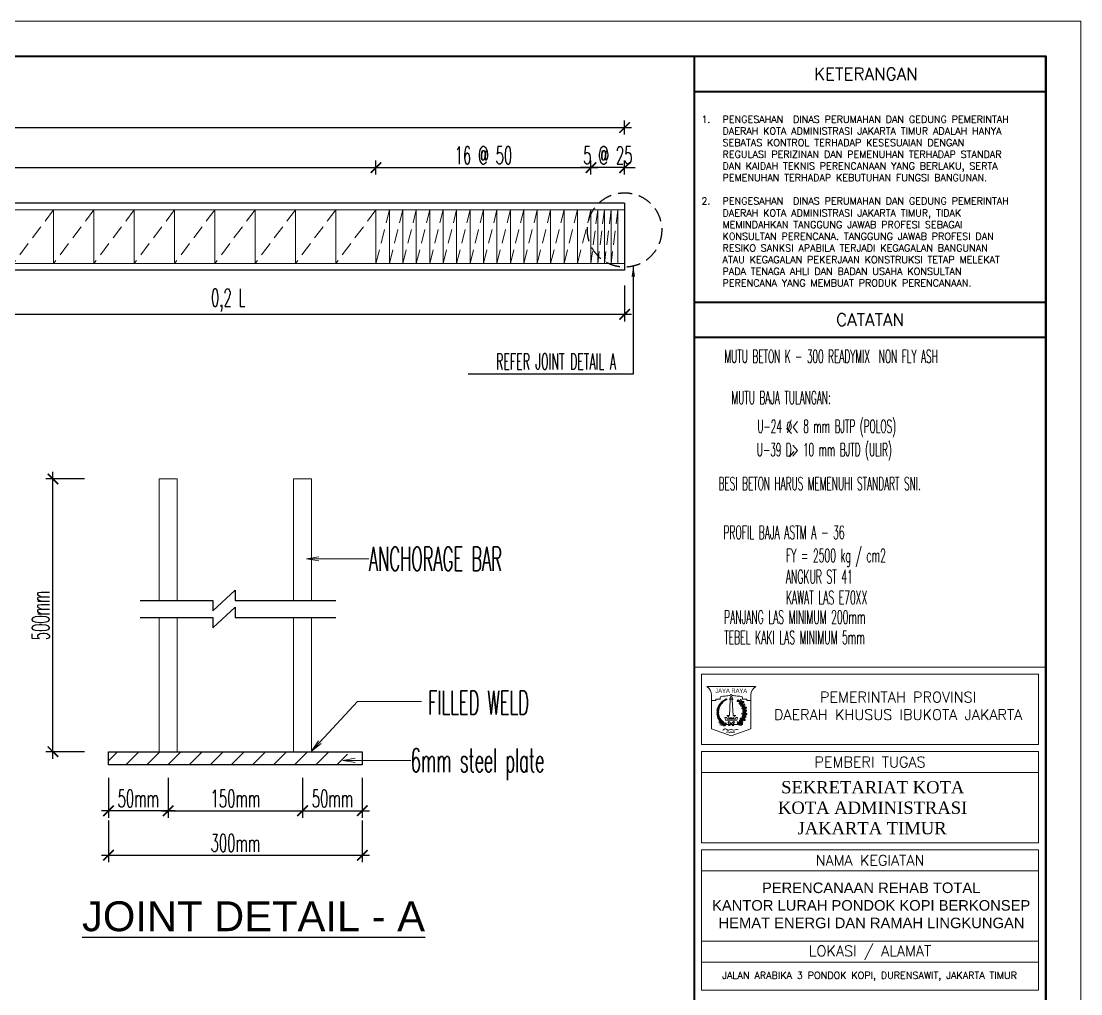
# Model space of a CAD drawing. Header units: inches. Extents: x 266054 to 836293, y -258454 to -102650.
# Drawn here: x 383378 to 398461, y -179892 to -166042 of the extents above; entities that cross this region are included whole.
import ezdxf
from ezdxf.enums import TextEntityAlignment as Align

# ---------------------------------------------------------------- set-up
doc = ezdxf.new("R2010")
doc.units = ezdxf.units.IN
doc.header["$LTSCALE"] = 800
doc.header["$MEASUREMENT"] = 0
doc.linetypes.add('HIDDEN', pattern=[0.375, 0.25, -0.125])
for name, color, linetype, lineweight in [('ars', 11, 'Continuous', 0), ('BESI', 1, 'Continuous', 13), ('DM', 8, 'Continuous', 5), ('GRS KOP', 1, 'Continuous', 35), ('kop', 7, 'Continuous', 20)]:
    doc.layers.add(name, color=color, linetype=linetype, lineweight=lineweight)
for name, color, linetype in [('HAT', 8, 'Continuous'), ('JD', 2, 'Continuous'), ('LOGO', 7, 'Continuous'), ('TEXT', 4, 'Continuous'), ('TXT', 7, 'Continuous')]:
    doc.layers.add(name, color=color, linetype=linetype)
doc.styles.add('BARU', font='arial.ttf')
doc.styles.add('DICK STYLE 100', font='romans.shx', dxfattribs={"width": 0.6, "height": 300})
doc.styles.add('JD', font='sanss___.ttf', dxfattribs={"height": 600})
doc.styles.add('ROMANS', font='romans.shx', dxfattribs={"width": 0.8, "height": 0.25})
doc.styles.add('ROMANTIC', font='romans.shx', dxfattribs={"width": 0.55, "height": 250})
doc.styles.get("Standard").update_dxf_attribs({"font": 'romans.shx'})
doc.dimstyles.new('125', dxfattribs={"dimtxt": 350, "dimasz": 150, "dimexe": 100, "dimexo": 100, "dimgap": 50, "dimtad": 1, "dimdec": 0, "dimlfac": 1.25, "dimrnd": 1, "dimtxsty": 'ROMANTIC', "dimblk": 'ARCHTICK', "dimcen": 25, "dimdle": 100, "dimclrd": 16, "dimclre": 16, "dimclrt": 2, "dimadec": 0, "dimazin": 2, "dimtfac": 1, "dimtdec": 0, "dimtix": 1, "dimtmove": 0, "dimatfit": 3, "dimfxl": 0, "dimarcsym": 0})
doc.dimstyles.new('20', dxfattribs={"dimtxt": 250, "dimasz": 150, "dimexe": 50, "dimexo": 50, "dimgap": 50, "dimtad": 1, "dimdec": 0, "dimlfac": 0.2, "dimrnd": 1, "dimtxsty": 'DICK STYLE 100', "dimblk": 'ARCHTICK', "dimcen": 100, "dimdle": 50, "dimclrd": 18, "dimclre": 18, "dimclrt": 7, "dimadec": 0, "dimazin": 2, "dimtfac": 1, "dimtdec": 0, "dimtix": 1, "dimtmove": 0, "dimatfit": 3, "dimfxl": 0, "dimarcsym": 0})

# ---------------------------------------------------------------- blocks, each defined once
blk = doc.blocks.new('kop')
at = {"layer": 'ars'}
for p, q in [((74.316, 35.599), (74.29, 35.614)), ((74.328, 35.595), (74.333, 35.581)), ((74.373, 35.526), (74.347, 35.541)), ((74.373, 35.526), (74.375, 35.555)), ((74.395, 35.468), (74.406, 35.457)), ((74.408, 35.467), (74.408, 35.452)), ((74.429, 35.366), (74.409, 35.388)), ((74.429, 35.366), (74.437, 35.394)), ((74.436, 35.304), (74.431, 35.29)), ((74.267, 34.989), (74.296, 34.992)), ((74.332, 35.048), (74.331, 35.078)), ((74.347, 35.066), (74.372, 35.081)), ((74.416, 35.202), (74.401, 35.228)), ((74.416, 35.202), (74.434, 35.225)), ((74.425, 35.289), (74.43, 35.273))]:
    blk.add_line(p, q, dxfattribs=at)
for centre, radius, start, end in [((74.072, 35.315), 0.405, 114.0856, 237.6325), ((73.807, 35.589), 0.0488, 133.8416, 198.303), ((73.727, 35.609), 0.0488, 313.8416, 18.303), ((73.801, 35.547), 0.0488, 82.122, 146.5834), ((73.767, 35.622), 0.0488, 262.122, 326.5834), ((73.831, 35.612), 0.0439, 126.6239, 191.0853), ((73.761, 35.639), 0.0439, 306.6239, 11.0853), ((73.821, 35.575), 0.0439, 74.9043, 139.3657), ((73.799, 35.646), 0.0439, 254.9043, 319.3657), ((73.848, 35.632), 0.0352, 123.961, 188.4223), ((73.794, 35.656), 0.0352, 303.961, 8.4223), ((73.839, 35.603), 0.0352, 72.2414, 136.7027), ((73.824, 35.66), 0.0352, 252.2414, 316.7027), ((73.821, 35.676), 0.0352, 297.7406, 2.2019), ((73.873, 35.647), 0.0352, 117.7406, 182.2019), ((73.86, 35.619), 0.0352, 66.021, 130.4823), ((73.852, 35.677), 0.0352, 246.021, 310.4823), ((73.892, 35.661), 0.0281, 113.4007, 177.862), ((73.852, 35.688), 0.0281, 293.4007, 357.862), ((73.88, 35.64), 0.0281, 61.6811, 126.1424), ((73.877, 35.687), 0.0281, 241.6811, 306.1424), ((73.876, 35.701), 0.0281, 293.4007, 357.862), ((73.915, 35.674), 0.0281, 113.4007, 177.862), ((73.904, 35.653), 0.0281, 61.6811, 126.1424), ((73.901, 35.7), 0.0281, 241.6811, 306.1424), ((73.911, 35.713), 0.0281, 260.9368, 325.3982), ((73.93, 35.669), 0.0281, 80.9368, 145.3982), ((74.027, 35.315), 0.405, 302.3675, 44.4851), ((74.279, 35.674), 0.0613, 235.5154, 280.6207), ((74.24, 35.613), 0.0507, 1.4248, 71.624), ((74.383, 35.652), 0.0795, 151.1819, 225.9956), ((74.259, 35.633), 0.0795, 331.1819, 45.9956), ((74.406, 35.596), 0.0507, 162.5946, 232.7938), ((74.333, 35.6), 0.0613, 313.598, 358.7033), ((73.61, 35.253), 0.061, 2.2926, 66.7539), ((73.696, 35.312), 0.061, 182.2926, 246.7539), ((73.7, 35.362), 0.061, 172.3995, 236.8608), ((73.607, 35.319), 0.061, 352.3995, 56.8608), ((73.711, 35.414), 0.061, 164.619, 229.0804), ((73.612, 35.384), 0.061, 344.619, 49.0804), ((73.728, 35.316), 0.061, 120.6799, 185.1412), ((73.636, 35.364), 0.061, 300.6799, 5.1412), ((73.717, 35.456), 0.0488, 158.8649, 223.3262), ((73.73, 35.271), 0.061, 130.573, 195.0343), ((73.647, 35.424), 0.061, 292.8994, 357.3608), ((73.732, 35.365), 0.061, 112.8994, 177.3608), ((73.632, 35.302), 0.061, 310.573, 15.0343), ((73.636, 35.44), 0.0488, 338.8649, 43.3262), ((73.667, 35.469), 0.0488, 287.1453, 351.6066), ((73.73, 35.415), 0.0488, 107.1453, 171.6066), ((73.736, 35.493), 0.0488, 150.2996, 214.761), ((73.654, 35.489), 0.0488, 330.2996, 34.761), ((73.743, 35.451), 0.0488, 98.58, 163.0414), ((73.689, 35.513), 0.0488, 278.58, 343.0414), ((73.756, 35.528), 0.0488, 145.7989, 210.2603), ((73.673, 35.531), 0.0488, 325.7989, 30.2603), ((73.71, 35.552), 0.0488, 274.0793, 338.5407), ((73.759, 35.485), 0.0488, 94.0793, 158.5407), ((73.78, 35.56), 0.0488, 139.3679, 203.8292), ((73.698, 35.572), 0.0488, 319.3679, 23.8292), ((73.778, 35.517), 0.0488, 87.6483, 152.1096), ((73.737, 35.589), 0.0488, 267.6483, 332.1096), ((74.336, 35.601), 0.0613, 235.5154, 280.6207), ((74.296, 35.54), 0.0507, 1.4248, 71.624), ((74.32, 35.44), 0.0795, 20.9123, 95.7261), ((74.387, 35.547), 0.0795, 200.9123, 275.7261), ((74.417, 35.449), 0.0613, 217.2288, 262.3342), ((74.458, 35.361), 0.0795, 171.1641, 245.9779), ((74.347, 35.301), 0.0795, 351.1641, 65.9779), ((74.361, 35.403), 0.0507, 343.1383, 53.3375), ((74.479, 35.504), 0.0795, 133.1999, 208.0136), ((74.354, 35.525), 0.0795, 313.1999, 28.0136), ((74.476, 35.427), 0.0507, 150.0679, 220.2671), ((74.405, 35.377), 0.0795, 293.3027, 8.1164), ((74.515, 35.315), 0.0795, 113.3027, 188.1164), ((74.406, 35.447), 0.0613, 301.0712, 346.1766), ((73.623, 35.191), 0.061, 12.6628, 77.1241), ((73.696, 35.264), 0.061, 192.6628, 257.1241), ((73.702, 35.225), 0.061, 200.2151, 264.6765), ((73.639, 35.143), 0.061, 20.2151, 84.6765), ((73.715, 35.183), 0.061, 206.1601, 270.6214), ((73.661, 35.095), 0.061, 26.1601, 90.6214), ((73.738, 35.23), 0.061, 140.9432, 205.4045), ((73.736, 35.145), 0.061, 208.508, 272.9693), ((73.685, 35.055), 0.061, 28.508, 92.9693), ((73.635, 35.243), 0.061, 320.9432, 25.4045), ((73.751, 35.19), 0.061, 140.9432, 205.4045), ((73.649, 35.203), 0.061, 320.9432, 25.4045), ((73.716, 35.015), 0.061, 40.0311, 104.4924), ((73.747, 35.113), 0.061, 220.0311, 284.4924), ((73.768, 35.153), 0.061, 146.9028, 211.3642), ((73.665, 35.155), 0.061, 326.9028, 31.3642), ((73.75, 34.978), 0.061, 49.2006, 113.662), ((73.766, 35.08), 0.061, 229.2006, 293.662), ((73.791, 35.115), 0.061, 146.6953, 211.1566), ((73.688, 35.117), 0.061, 326.6953, 31.1566), ((73.816, 35.084), 0.061, 144.8635, 209.3249), ((73.713, 35.089), 0.061, 324.8635, 29.3249), ((73.785, 34.949), 0.061, 44.4223, 108.8836), ((73.809, 35.049), 0.061, 224.4223, 288.8836), ((73.844, 35.054), 0.061, 144.4903, 208.9516), ((73.741, 35.059), 0.061, 324.4903, 28.9516), ((73.875, 35.031), 0.061, 156.1803, 220.6416), ((73.773, 35.016), 0.061, 336.1803, 40.6416), ((74.361, 35.052), 0.0795, 137.1076, 211.9214), ((74.235, 35.064), 0.0795, 317.1076, 31.9214), ((74.342, 34.969), 0.0507, 83.4432, 153.6424), ((74.332, 35.042), 0.0613, 234.4466, 279.5519), ((74.364, 34.993), 0.0612, 69.8962, 144.7099), ((74.335, 35.085), 0.0612, 249.8962, 324.7099), ((74.377, 35.119), 0.0613, 176.9872, 222.0926), ((74.304, 35.12), 0.0507, 302.8967, 13.0959), ((74.439, 35.186), 0.0795, 153.0891, 227.9029), ((74.422, 35.286), 0.0613, 205.6201, 250.7254), ((74.314, 35.163), 0.0795, 333.0891, 47.9029), ((74.423, 35.078), 0.0507, 106.5818, 176.781), ((74.386, 35.141), 0.0613, 257.5851, 302.6905), ((74.357, 35.252), 0.0507, 331.5296, 41.7288), ((74.396, 35.228), 0.0795, 271.02, 345.8338), ((74.475, 35.129), 0.0795, 91.02, 165.8338), ((74.483, 35.241), 0.0507, 128.2781, 198.4773), ((74.425, 35.285), 0.0613, 279.2815, 324.3868)]:
    blk.add_arc(centre, radius, start, end, dxfattribs=at)
at = {"layer": 'ars', "color": 11}
for centre, radius, start, end in [((74.285, 34.995), 0.0613, 158.8696, 203.9749), ((74.216, 35.02), 0.0507, 284.779, 354.9783), ((74.235, 34.986), 0.016, 270, 302.3675)]:
    blk.add_arc(centre, radius, start, end, dxfattribs=at)
at = {"layer": 'ars'}
for points, start_tangent, end_tangent in [([(74.256, 35.651), (74.261, 35.634), (74.244, 35.624), (74.224, 35.623), (74.22, 35.64), (74.234, 35.661), (74.239, 35.672), (74.256, 35.663), (74.256, 35.651)], (0.714442, -0.699695), (0.714442, -0.699695)), ([(74.313, 35.578), (74.318, 35.561), (74.301, 35.551), (74.281, 35.55), (74.277, 35.567), (74.29, 35.588), (74.296, 35.599), (74.312, 35.589), (74.313, 35.578)], (0.714442, -0.699695), (0.714442, -0.699695)), ([(74.365, 35.605), (74.376, 35.591), (74.394, 35.598), (74.407, 35.615), (74.395, 35.627), (74.37, 35.629), (74.358, 35.631), (74.356, 35.612), (74.365, 35.605)], (0.149901, -0.988701), (0.149901, -0.988701)), ([(74.388, 35.435), (74.388, 35.416), (74.369, 35.412), (74.349, 35.418), (74.351, 35.435), (74.37, 35.451), (74.378, 35.459), (74.391, 35.445), (74.388, 35.435)], (0.458819, -0.88853), (0.458819, -0.88853)), ([(74.39, 35.277), (74.386, 35.26), (74.366, 35.259), (74.348, 35.269), (74.353, 35.285), (74.375, 35.297), (74.385, 35.303), (74.395, 35.287), (74.39, 35.277)], (0.270637, -0.962681), (0.270637, -0.962681)), ([(74.438, 35.445), (74.446, 35.429), (74.465, 35.432), (74.481, 35.445), (74.473, 35.46), (74.449, 35.467), (74.438, 35.472), (74.431, 35.453), (74.438, 35.445)], (-0.068112, -0.997678), (-0.068112, -0.997678)), ([(74.454, 35.272), (74.455, 35.253), (74.474, 35.25), (74.494, 35.256), (74.492, 35.273), (74.472, 35.288), (74.463, 35.297), (74.451, 35.282), (74.454, 35.272)], (-0.433585, -0.901113), (-0.433585, -0.901113)), ([(74.257, 35.013), (74.242, 35.004), (74.228, 35.018), (74.222, 35.037), (74.238, 35.045), (74.261, 35.037), (74.273, 35.034), (74.268, 35.016), (74.257, 35.013)], (-0.515761, -0.856733), (-0.515761, -0.856733)), ([(74.345, 35.127), (74.333, 35.113), (74.316, 35.122), (74.305, 35.139), (74.317, 35.151), (74.342, 35.151), (74.354, 35.152), (74.355, 35.133), (74.345, 35.127)], (-0.223771, -0.974642), (-0.223771, -0.974642)), ([(74.343, 35.011), (74.331, 34.997), (74.342, 34.981), (74.36, 34.972), (74.371, 34.985), (74.367, 35.01), (74.367, 35.022), (74.348, 35.021), (74.343, 35.011)], (-0.942817, -0.33331), (-0.942817, -0.33331)), ([(74.408, 35.117), (74.403, 35.1), (74.419, 35.089), (74.439, 35.088), (74.443, 35.104), (74.431, 35.126), (74.426, 35.137), (74.409, 35.128), (74.408, 35.117)], (-0.735998, -0.676983), (-0.735998, -0.676983))]:
    blk.add_spline(points, degree=3, dxfattribs=dict(at, start_tangent=start_tangent, end_tangent=end_tangent))
for points in [[(74.24, 34.97), (74.265, 34.975), (74.316, 34.973), (74.354, 34.955)], [(74.24, 34.97), (74.263, 34.959), (74.313, 34.947), (74.354, 34.955)]]:
    blk.add_spline(points, degree=3, dxfattribs=at)
at = {"layer": 'GRS KOP'}
for p, q in [((73, 1), (73, 54)), ((83, 1), (83, 54)), ((73, 53), (83, 53)), ((73, 47), (83, 47)), ((73, 46), (83, 46))]:
    blk.add_line(p, q, dxfattribs=at)
blk.add_lwpolyline([(1, 54), (83, 54), (83, 1), (1, 1)], close=True, dxfattribs=at)
at = {"layer": 'kop', "color": 7}
for p, q in [((84, 55), (0, 55)), ((84, 55), (84, 0)), ((84, 55), (84, 0)), ((73.999, 35.69), (74.099, 35.69)), ((74.019, 35.67), (73.999, 35.23)), ((74.029, 35.698), (74.069, 35.698)), ((74.079, 35.67), (74.099, 35.23)), ((73.869, 35.17), (73.919, 35.17)), ((73.869, 35.17), (73.889, 35.09)), ((73.889, 35.09), (74.209, 35.09)), ((73.919, 35.23), (73.919, 35.228)), ((73.919, 35.23), (73.999, 35.23)), ((73.919, 35.228), (73.924, 35.228)), ((73.919, 35.17), (73.929, 35.13)), ((73.929, 35.13), (74.17, 35.13)), ((73.989, 35.15), (74.029, 35.15)), ((74.069, 35.15), (74.109, 35.15)), ((74.099, 35.23), (74.18, 35.23)), ((74.17, 35.13), (74.18, 35.17)), ((74.175, 35.228), (74.18, 35.228)), ((74.18, 35.23), (74.18, 35.228)), ((74.18, 35.17), (74.229, 35.17)), ((74.209, 35.09), (74.229, 35.17))]:
    blk.add_line(p, q, dxfattribs=at)
at = {"layer": 'kop'}
for p, q in [((83, 36.6), (73, 36.6)), ((73.2, 34.4), (73.2, 36.4)), ((82.8, 36.4), (73.2, 36.4)), ((82.8, 34.4), (82.8, 36.4)), ((82.8, 34.4), (73.2, 34.4)), ((73.2, 31.6), (73.2, 34.2)), ((82.8, 34.2), (73.2, 34.2)), ((82.8, 31.6), (82.8, 34.2)), ((82.8, 33.6), (73.2, 33.6)), ((82.8, 31.6), (73.2, 31.6)), ((73.2, 27.4), (73.2, 31.4)), ((82.8, 31.4), (73.2, 31.4)), ((82.8, 27.4), (82.8, 31.4)), ((82.8, 30.8), (73.2, 30.8)), ((82.8, 28.8), (73.2, 28.8)), ((82.8, 28.2), (73.2, 28.2)), ((82.8, 27.4), (73.2, 27.4))]:
    blk.add_line(p, q, dxfattribs=at)
at = {"layer": 'kop', "color": 5}
for p, q in [((74.749, 36.05), (73.35, 36.05)), ((73.489, 35.81), (73.489, 34.85)), ((73.489, 35.65), (73.609, 35.65)), ((73.609, 35.69), (73.609, 35.65)), ((73.609, 35.69), (73.729, 35.69)), ((73.729, 35.73), (73.729, 35.69)), ((74.369, 35.73), (74.369, 35.69)), ((74.489, 35.69), (74.369, 35.69)), ((74.489, 35.69), (74.489, 35.65)), ((74.609, 35.65), (74.489, 35.65)), ((74.609, 35.81), (74.609, 34.85)), ((74.019, 34.95), (73.965, 35.022)), ((74.049, 34.986), (73.997, 35.046)), ((74.049, 34.986), (74.101, 35.046)), ((74.079, 34.95), (74.133, 35.022)), ((73.489, 34.85), (74.049, 34.65)), ((74.019, 34.95), (74.004, 34.93)), ((74.049, 34.65), (74.609, 34.85)), ((74.079, 34.95), (74.094, 34.93))]:
    blk.add_line(p, q, dxfattribs=at)
at = {"layer": 'kop', "color": 7}
for points in [[(74.029, 35.698), (74.027, 35.701), (74.025, 35.704), (74.024, 35.707), (74.023, 35.71), (74.022, 35.713), (74.021, 35.715), (74.021, 35.718), (74.02, 35.72), (74.02, 35.723), (74.02, 35.725), (74.02, 35.728), (74.02, 35.731), (74.021, 35.733), (74.021, 35.736), (74.022, 35.738), (74.023, 35.741), (74.025, 35.743), (74.026, 35.746), (74.028, 35.749), (74.031, 35.753), (74.034, 35.758), (74.038, 35.763), (74.043, 35.77), (74.049, 35.778)], [(74.069, 35.698), (74.072, 35.701), (74.074, 35.704), (74.075, 35.707), (74.076, 35.71), (74.077, 35.713), (74.078, 35.715), (74.078, 35.718), (74.079, 35.72), (74.079, 35.723), (74.079, 35.725), (74.079, 35.728), (74.079, 35.731), (74.078, 35.733), (74.077, 35.736), (74.077, 35.738), (74.076, 35.741), (74.074, 35.743), (74.073, 35.746), (74.071, 35.749), (74.068, 35.753), (74.065, 35.758), (74.061, 35.763), (74.056, 35.77), (74.049, 35.778)]]:
    blk.add_lwpolyline(points, dxfattribs=at)
at = {"layer": 'kop', "color": 1}
blk.add_lwpolyline([(73.864, 34.97), (74.235, 34.97)], close=True, dxfattribs=at)
at = {"layer": 'kop', "color": 5}
for points in [[(74.004, 34.97), (73.974, 34.93)], [(74.094, 34.97), (74.124, 34.93)]]:
    blk.add_lwpolyline(points, dxfattribs=at)
for centre, radius, start, end in [((73.214, 35.81), 0.276, 0, 60.5129), ((74.885, 35.81), 0.276, 119.4871, 180), ((73.769, 35.73), 0.04, 90, 180), ((74.329, 35.73), 0.04, 0, 90), ((73.981, 35.034), 0.02, 36.8699, 216.8699), ((74.117, 35.034), 0.02, 323.1301, 143.1301)]:
    blk.add_arc(centre, radius, start, end, dxfattribs=at)
at = {"layer": 'kop', "color": 7}
for centre, radius, start, end in [((73.992, 35.663), 0.0283, 15, 75), ((74.107, 35.663), 0.0283, 105, 165), ((73.874, 35.119), 0.12, 15, 65.3894), ((74.049, 35.15), 0.02, 0, 180), ((74.225, 35.119), 0.12, 114.6106, 165)]:
    blk.add_arc(centre, radius, start, end, dxfattribs=at)
at = {"layer": 'kop', "color": 1}
blk.add_arc((73.864, 34.986), 0.016, 237.6325, 270, dxfattribs=at)
at = {"layer": 'kop', "color": 5}
for points in [[(74.049, 35.83), (74.026, 35.807), (73.995, 35.793), (73.915, 35.782), (73.841, 35.777), (73.769, 35.77)], [(74.049, 35.83), (74.073, 35.807), (74.104, 35.793), (74.184, 35.782), (74.258, 35.777), (74.329, 35.77)], [(73.817, 34.99), (73.8, 34.984), (73.769, 34.992), (73.719, 35.01), (73.685, 35.041)], [(73.907, 34.984), (73.879, 34.986), (73.865, 34.993), (73.845, 34.993)], [(73.919, 34.97), (73.906, 34.996), (73.879, 35.02), (73.876, 35.031)], [(73.833, 34.971), (73.81, 34.967), (73.791, 34.959), (73.758, 34.956), (73.727, 34.964)], [(73.876, 34.965), (73.861, 34.956), (73.828, 34.952), (73.8, 34.952), (73.786, 34.948)], [(73.809, 34.807), (73.883, 34.844), (73.957, 34.807), (74.044, 34.833), (74.12, 34.809), (74.194, 34.83), (74.244, 34.817)], [(73.919, 34.97), (73.899, 34.959), (73.887, 34.947), (73.846, 34.932), (73.828, 34.937)], [(73.914, 34.747), (73.954, 34.759), (73.999, 34.744), (74.049, 34.753), (74.094, 34.744), (74.126, 34.758), (74.151, 34.749)]]:
    blk.add_spline(points, degree=3, dxfattribs=at)
at = {"layer": 'TEXT'}
for p, q in [((75.623, 43.403), (75.76, 43.254)), ((75.835, 42.745), (75.7, 42.589))]:
    blk.add_line(p, q, dxfattribs=at)
at = {"layer": 'kop'}
for s, height, p in [('KETERANGAN ', 0.35, (78, 53.5)), ('CATATAN', 0.35, (78, 46.5)), ('PEMERINTAH PROVINSI', 0.29998, (78.8, 35.75)), ('DAERAH KHUSUS IBUKOTA JAKARTA', 0.29998, (78.8, 35.25)), ('PEMBERI TUGAS', 0.3, (78, 33.9)), ('NAMA KEGIATAN', 0.3, (78, 31.1)), ('LOKASI / ALAMAT', 0.3, (78, 28.5)), ('JALAN ARABIKA 3 PONDOK KOPI, DURENSAWIT, JAKARTA TIMUR', 0.2, (77.986, 27.8))]:
    blk.add_text(s, height=height, dxfattribs=at).set_placement(p, align=Align.MIDDLE)
at = {"layer": 'kop', "color": 5, "style": 'BARU', "width": 0.9}
blk.add_text('JAYA RAYA', height=0.12, dxfattribs=at).set_placement((74.049, 35.93), align=Align.MIDDLE)
at = {"layer": 'kop', "insert": (73.2, 49.875), "char_height": 0.2, "width": 9.6, "attachment_point": 4}
blk.add_mtext('\\pi-0.6,l0.6,t0.6;1.^IPENGESAHAN  DINAS PERUMAHAN DAN GEDUNG PEMERINTAH DAERAH KOTA ADMINISTRASI JAKARTA TIMUR ADALAH HANYA SEBATAS KONTROL TERHADAP KESESUAIAN DENGAN REGULASI PERIZINAN DAN PEMENUHAN TERHADAP STANDAR DAN KAIDAH TEKNIS PERENCANAAN YANG BERLAKU, SERTA PEMENUHAN TERHADAP KEBUTUHAN FUNGSI BANGUNAN.\\P\\P2.^IPENGESAHAN  DINAS PERUMAHAN DAN GEDUNG PEMERINTAH DAERAH KOTA ADMINISTRASI JAKARTA TIMUR, TIDAK MEMINDAHKAN TANGGUNG JAWAB PROFESI SEBAGAI KONSULTAN PERENCANA. TANGGUNG JAWAB PROFESI DAN RESIKO SANKSI APABILA TERJADI KEGAGALAN BANGUNAN ATAU KEGAGALAN PEKERJAAN KONSTRUKSI TETAP MELEKAT PADA TENAGA AHLI DAN BADAN USAHA KONSULTAN PERENCANA YANG MEMBUAT PRODUK PERENCANAAN.', dxfattribs=at)
at = {"layer": 'kop', "attachment_point": 1, "style": 'BARU'}
for s, width, insert, char_height in [('\\pi1.4375;{\\fRomantic|b0|i0|c2|p2;SEKRETARIAT KOTA\\P\\pi1.3461;KOTA ADMINISTRASI\\P\\pi1.9027;JAKARTA TIMUR}', 7.94943, (74.033, 33.359), 0.35), ('\\pi1.4591;PERENCANAAN REHAB TOTAL\\P\\pi0.039313;KANTOR LURAH PONDOK KOPI BERKONSEP\\P\\pi0.2239;HEMAT ENERGI DAN RAMAH LINGKUNGAN', 9.08886, (73.464, 30.469), 0.3)]:
    blk.add_mtext_dynamic_manual_height_columns(s, width=width, gutter_width=1.5, heights=[0], dxfattribs=dict(at, insert=insert, char_height=char_height))
at = {"layer": 'kop', "style": 'BARU', "flags": 4}
for p, height in [((73.8, 5.4), 0.35), ((80.303, 5.382), 0.25), ((73.8, 4.9), 0.35), ((80.303, 4.882), 0.25), ((73.8, 4.4), 0.35), ((80.303, 4.382), 0.25)]:
    blk.add_attdef('-', p, '', height=height, dxfattribs=at)
at = {"layer": 'kop', "flags": 4}
for tag, p in [('AR-00', (78.057, 2.648)), ('00', (81.238, 2.647))]:
    blk.add_attdef(tag, text='', height=0.35, dxfattribs=at).set_placement(p, align=Align.MIDDLE)
at = {"layer": 'TEXT', "style": 'ROMANS', "width": 0.5}
for s, height, p in [('MUTU BETON K - 300 READYMIX  NON FLY ASH', 0.37163, (73.854, 45.268)), (' BESI BETON HARUS MEMENUHI STANDART SNI.', 0.37163, (73.56, 41.646)), ('PROFIL BAJA ASTM A - 36 ', 0.38138, (73.826, 40.251)), ('FY = 2500 kg / cm2', 0.38138, (75.607, 39.592)), ('ANGKUR ST 41', 0.38138, (75.607, 38.99)), ('KAWAT LAS E70XX', 0.38138, (75.607, 38.393)), ('PANJANG LAS MINIMUM 200mm', 0.38138, (73.845, 37.84)), ('TEBEL KAKI LAS MINIMUM 5mm', 0.38138, (73.845, 37.26))]:
    blk.add_text(s, height=height, dxfattribs=at).set_placement(p)
for s, p in [('MUTU BAJA TULANGAN:', (75.47, 44.278)), ('U-24 %%C< 8 mm BJTP (POLOS)', (76.767, 43.437)), ('U-39 D> 10 mm BJTD (ULIR)', (76.699, 42.77))]:
    blk.add_text(s, height=0.37163, dxfattribs=at).set_placement(p, align=Align.MIDDLE)
blk = doc.blocks.new('_ArchTick')
at = {"layer": 'LOGO', "color": 0, "const_width": 0.15}
blk.add_lwpolyline([(-0.5, -0.5), (0.5, 0.5)], dxfattribs=at)
blk = doc.blocks.new('*D246')
at = {"layer": 'Defpoints', "color": 0, "ltscale": 6}
for p in [(391967, -167558), (358330, -167757), (391967, -167757)]:
    blk.add_point(p, dxfattribs=at)
at = {"layer": 'HAT', "color": 16, "lineweight": -2, "ltscale": 6}
for p, q in [((358230, -167558), (392067, -167558)), ((358330, -167657), (358330, -167458)), ((391967, -167657), (391967, -167458))]:
    blk.add_line(p, q, dxfattribs=at)
at = {"layer": 'HAT', "color": 16, "lineweight": -2, "ltscale": 6, "xscale": 150, "yscale": 150, "zscale": 150, "rotation": 180}
blk.add_blockref('_ArchTick', (358330, -167558), dxfattribs=at)
at = {"layer": 'HAT', "color": 16, "lineweight": -2, "ltscale": 6, "xscale": 150, "yscale": 150, "zscale": 150}
blk.add_blockref('_ArchTick', (391967, -167558), dxfattribs=at)
at = {"layer": 'HAT', "color": 2, "lineweight": 0, "ltscale": 6, "insert": (375148, -167341), "char_height": 250, "attachment_point": 5, "style": 'ROMANTIC'}
blk.add_mtext('Length = 9m', dxfattribs=at)
blk = doc.blocks.new('*D247')
at = {"layer": 'Defpoints', "color": 0, "ltscale": 6}
for p in [(388428, -168128), (361868, -168327), (388428, -168327)]:
    blk.add_point(p, dxfattribs=at)
at = {"layer": 'HAT', "color": 16, "lineweight": -2, "ltscale": 6}
for p, q in [((361768, -168128), (388528, -168128)), ((361868, -168227), (361868, -168028)), ((388428, -168227), (388428, -168028))]:
    blk.add_line(p, q, dxfattribs=at)
at = {"layer": 'HAT', "color": 16, "lineweight": -2, "ltscale": 6, "xscale": 150, "yscale": 150, "zscale": 150, "rotation": 180}
blk.add_blockref('_ArchTick', (361868, -168128), dxfattribs=at)
at = {"layer": 'HAT', "color": 16, "lineweight": -2, "ltscale": 6, "xscale": 150, "yscale": 150, "zscale": 150}
blk.add_blockref('_ArchTick', (388428, -168128), dxfattribs=at)
at = {"layer": 'HAT', "color": 2, "lineweight": 0, "ltscale": 6, "insert": (375148, -167953), "char_height": 250, "attachment_point": 5, "style": 'ROMANTIC'}
blk.add_mtext('Balance @ 150mm', dxfattribs=at)
blk = doc.blocks.new('*D252')
at = {"layer": 'Defpoints', "color": 0, "ltscale": 6}
for p in [(380683, -169794), (391967, -169704), (380683, -170217)]:
    blk.add_point(p, dxfattribs=at)
at = {"layer": 'HAT', "color": 16, "lineweight": -2, "ltscale": 6}
for p, q in [((391967, -169804), (391967, -170317)), ((380683, -169894), (380683, -170317)), ((392067, -170217), (380583, -170217))]:
    blk.add_line(p, q, dxfattribs=at)
at = {"layer": 'HAT', "color": 16, "lineweight": -2, "ltscale": 6, "xscale": 150, "yscale": 150, "zscale": 150, "rotation": 180}
blk.add_blockref('_ArchTick', (380683, -170217), dxfattribs=at)
at = {"layer": 'HAT', "color": 16, "lineweight": -2, "ltscale": 6, "xscale": 150, "yscale": 150, "zscale": 150}
blk.add_blockref('_ArchTick', (391967, -170217), dxfattribs=at)
at = {"layer": 'HAT', "color": 2, "lineweight": 0, "ltscale": 6, "insert": (386325, -170018), "char_height": 250, "attachment_point": 5, "style": 'ROMANTIC'}
blk.add_mtext('0,2 L', dxfattribs=at)
blk = doc.blocks.new('*D253')
at = {"layer": 'Defpoints', "color": 0, "ltscale": 6}
for p in [(391488, -168128), (388428, -168327), (391488, -168327)]:
    blk.add_point(p, dxfattribs=at)
at = {"layer": 'HAT', "color": 16, "lineweight": -2, "ltscale": 6}
for p, q in [((388328, -168128), (391588, -168128)), ((388428, -168227), (388428, -168028)), ((391488, -168227), (391488, -168028))]:
    blk.add_line(p, q, dxfattribs=at)
at = {"layer": 'HAT', "color": 16, "lineweight": -2, "ltscale": 6, "xscale": 150, "yscale": 150, "zscale": 150, "rotation": 180}
blk.add_blockref('_ArchTick', (388428, -168128), dxfattribs=at)
at = {"layer": 'HAT', "color": 16, "lineweight": -2, "ltscale": 6, "xscale": 150, "yscale": 150, "zscale": 150}
blk.add_blockref('_ArchTick', (391488, -168128), dxfattribs=at)
at = {"layer": 'HAT', "color": 2, "lineweight": 0, "ltscale": 6, "insert": (389958, -167953), "char_height": 250, "attachment_point": 5, "style": 'ROMANTIC'}
blk.add_mtext('16 @ 50', dxfattribs=at)
blk = doc.blocks.new('*D254')
at = {"layer": 'Defpoints', "color": 0, "ltscale": 6}
for p in [(391488, -168128), (391488, -168327), (391967, -168327)]:
    blk.add_point(p, dxfattribs=at)
at = {"layer": 'HAT', "color": 16, "lineweight": -2, "ltscale": 6}
for p, q in [((391488, -168128), (391338, -168128)), ((391488, -168227), (391488, -168028)), ((391967, -168128), (391488, -168128)), ((391967, -168227), (391967, -168028)), ((391967, -168128), (392117, -168128))]:
    blk.add_line(p, q, dxfattribs=at)
at = {"layer": 'HAT', "color": 16, "lineweight": -2, "ltscale": 6, "xscale": 150, "yscale": 150, "zscale": 150}
blk.add_blockref('_ArchTick', (391488, -168128), dxfattribs=at)
at = {"layer": 'HAT', "color": 16, "lineweight": -2, "ltscale": 6, "xscale": 150, "yscale": 150, "zscale": 150, "rotation": 180}
blk.add_blockref('_ArchTick', (391967, -168128), dxfattribs=at)
at = {"layer": 'HAT', "color": 2, "lineweight": 0, "ltscale": 6, "insert": (391728, -167953), "char_height": 250, "attachment_point": 5, "style": 'ROMANTIC'}
blk.add_mtext('5 @ 25', dxfattribs=at)
blk = doc.blocks.new('_OPEN')
at = {"color": 7, "linetype": 'ByBlock'}
for p, q in [((-1, 0.167), (0, 0)), ((0, 0), (-1, -0.167)), ((0, 0), (-1, 0))]:
    blk.add_line(p, q, dxfattribs=at)
blk = doc.blocks.new('*D255')
at = {"layer": 'Defpoints', "color": 0, "ltscale": 6}
for p in [(387384, -176716), (388234, -176716), (388234, -177286)]:
    blk.add_point(p, dxfattribs=at)
at = {"layer": 'HAT', "color": 16, "lineweight": -2, "ltscale": 6}
for p, q in [((387384, -176816), (387384, -177386)), ((388234, -176816), (388234, -177386)), ((387284, -177286), (388334, -177286))]:
    blk.add_line(p, q, dxfattribs=at)
at = {"layer": 'HAT', "color": 16, "lineweight": -2, "ltscale": 6, "xscale": 150, "yscale": 150, "zscale": 150, "rotation": 180}
blk.add_blockref('_ArchTick', (387384, -177286), dxfattribs=at)
at = {"layer": 'HAT', "color": 16, "lineweight": -2, "ltscale": 6, "xscale": 150, "yscale": 150, "zscale": 150}
blk.add_blockref('_ArchTick', (388234, -177286), dxfattribs=at)
at = {"layer": 'HAT', "color": 2, "lineweight": 0, "ltscale": 6, "insert": (387809, -177111), "char_height": 250, "attachment_point": 5, "style": 'ROMANTIC'}
blk.add_mtext('50mm', dxfattribs=at)
blk = doc.blocks.new('*D256')
at = {"layer": 'Defpoints', "color": 0, "ltscale": 6}
for p in [(384621, -176716), (385471, -176716), (384621, -177286)]:
    blk.add_point(p, dxfattribs=at)
at = {"layer": 'HAT', "color": 16, "lineweight": -2, "ltscale": 6}
for p, q in [((384621, -176816), (384621, -177386)), ((385471, -176816), (385471, -177386)), ((385571, -177286), (384521, -177286))]:
    blk.add_line(p, q, dxfattribs=at)
at = {"layer": 'HAT', "color": 16, "lineweight": -2, "ltscale": 6, "xscale": 150, "yscale": 150, "zscale": 150, "rotation": 180}
blk.add_blockref('_ArchTick', (384621, -177286), dxfattribs=at)
at = {"layer": 'HAT', "color": 16, "lineweight": -2, "ltscale": 6, "xscale": 150, "yscale": 150, "zscale": 150}
blk.add_blockref('_ArchTick', (385471, -177286), dxfattribs=at)
at = {"layer": 'HAT', "color": 2, "lineweight": 0, "ltscale": 6, "insert": (385046, -177111), "char_height": 250, "attachment_point": 5, "style": 'ROMANTIC'}
blk.add_mtext('50mm', dxfattribs=at)
blk = doc.blocks.new('*D257')
at = {"layer": 'Defpoints', "color": 0, "ltscale": 6}
for p in [(384621, -177326), (388234, -177326), (388234, -177919)]:
    blk.add_point(p, dxfattribs=at)
at = {"layer": 'HAT', "color": 16, "lineweight": -2, "ltscale": 6}
for p, q in [((384621, -177426), (384621, -178019)), ((388234, -177426), (388234, -178019)), ((384521, -177919), (388334, -177919))]:
    blk.add_line(p, q, dxfattribs=at)
at = {"layer": 'HAT', "color": 16, "lineweight": -2, "ltscale": 6, "xscale": 150, "yscale": 150, "zscale": 150, "rotation": 180}
blk.add_blockref('_ArchTick', (384621, -177919), dxfattribs=at)
at = {"layer": 'HAT', "color": 16, "lineweight": -2, "ltscale": 6, "xscale": 150, "yscale": 150, "zscale": 150}
blk.add_blockref('_ArchTick', (388234, -177919), dxfattribs=at)
at = {"layer": 'HAT', "color": 2, "lineweight": 0, "ltscale": 6, "insert": (386428, -177744), "char_height": 250, "attachment_point": 5, "style": 'ROMANTIC'}
blk.add_mtext('300mm', dxfattribs=at)
blk = doc.blocks.new('*D258')
at = {"layer": 'Defpoints', "color": 0, "ltscale": 6}
for p in [(385471, -176716), (387384, -176716), (387384, -177286)]:
    blk.add_point(p, dxfattribs=at)
at = {"layer": 'HAT', "color": 16, "lineweight": -2, "ltscale": 6}
for p, q in [((385471, -176816), (385471, -177386)), ((387384, -176816), (387384, -177386)), ((385371, -177286), (387484, -177286))]:
    blk.add_line(p, q, dxfattribs=at)
at = {"layer": 'HAT', "color": 16, "lineweight": -2, "ltscale": 6, "xscale": 150, "yscale": 150, "zscale": 150, "rotation": 180}
blk.add_blockref('_ArchTick', (385471, -177286), dxfattribs=at)
at = {"layer": 'HAT', "color": 16, "lineweight": -2, "ltscale": 6, "xscale": 150, "yscale": 150, "zscale": 150}
blk.add_blockref('_ArchTick', (387384, -177286), dxfattribs=at)
at = {"layer": 'HAT', "color": 2, "lineweight": 0, "ltscale": 6, "insert": (386428, -177111), "char_height": 250, "attachment_point": 5, "style": 'ROMANTIC'}
blk.add_mtext('150mm', dxfattribs=at)
blk = doc.blocks.new('*D260')
at = {"layer": 'Defpoints', "color": 0, "ltscale": 6}
for p in [(383831, -172560), (384381, -172560), (384381, -176446)]:
    blk.add_point(p, dxfattribs=at)
at = {"layer": 'HAT', "color": 16, "lineweight": -2, "ltscale": 6}
for p, q in [((383831, -176546), (383831, -172460)), ((384281, -172560), (383731, -172560)), ((384281, -176446), (383731, -176446))]:
    blk.add_line(p, q, dxfattribs=at)
at = {"layer": 'HAT', "color": 16, "lineweight": -2, "ltscale": 6, "xscale": 150, "yscale": 150, "zscale": 150}
for p, rotation in [((383831, -172560), 90), ((383831, -176446), 270)]:
    blk.add_blockref('_ArchTick', p, dxfattribs=dict(at, rotation=rotation))
at = {"layer": 'HAT', "color": 2, "lineweight": 0, "ltscale": 6, "insert": (383656, -174503), "char_height": 250, "attachment_point": 5, "rotation": 90, "style": 'ROMANTIC'}
blk.add_mtext('500mm', dxfattribs=at)

msp = doc.modelspace()

# ---------------------------------------------------------------- hatches: boundary and pattern name
at = {"layer": 'TXT'}
h = msp.add_hatch(dxfattribs=at)
h.set_pattern_fill('ANSI31', color=256, scale=1700, style=0)
h.set_pattern_definition([(45, (-60444.59, -64776.55), (-150.26019, 150.26019), [])])
h.paths.add_polyline_path([(388021.4, -176445.7), (384621.4, -176445.7), (384621.4, -176630.2), (388021.4, -176630.2)])

# ---------------------------------------------------------------- linework, layer by layer
at = {"layer": 'BESI', "color": 1, "linetype": 'Continuous'}
for p, q in [((391966.6, -168728.7), (375993.8, -168728.7)), ((383838.5, -168728.7), (383838.5, -169493.7)), ((384412.2, -168728.7), (384412.2, -169493.7)), ((384986, -168728.7), (384986, -169493.7)), ((385559.7, -168728.7), (385559.7, -169493.7)), ((386133.5, -168728.7), (386133.5, -169493.7)), ((386707.2, -168728.7), (386707.2, -169493.7)), ((387281, -168728.7), (387281, -169493.7)), ((387854.7, -168728.7), (387854.7, -169493.7)), ((388428.5, -168728.7), (388428.5, -169493.7)), ((388619.7, -168728.7), (388619.7, -169493.7)), ((388811, -168728.7), (388811, -169493.7)), ((389002.2, -168728.7), (389002.2, -169493.7)), ((389193.5, -168728.7), (389193.5, -169493.7)), ((389384.7, -168728.7), (389384.7, -169493.7)), ((389576, -168728.7), (389576, -169493.7)), ((389767.2, -168728.7), (389767.2, -169493.7)), ((389958.5, -168728.7), (389958.5, -169493.7)), ((390149.7, -168728.7), (390149.7, -169493.7)), ((390341, -168728.7), (390341, -169493.7)), ((390532.2, -168728.7), (390532.2, -169493.7)), ((390723.5, -168728.7), (390723.5, -169493.7)), ((390914.7, -168728.7), (390914.7, -169493.7)), ((391106, -168728.7), (391106, -169493.7)), ((391297.2, -168728.7), (391297.2, -169493.7)), ((391488.5, -168728.7), (391488.5, -169493.7)), ((391584.1, -168728.7), (391584.1, -169493.7)), ((391679.7, -168728.7), (391679.7, -169493.7)), ((391775.3, -168728.7), (391775.3, -169493.7)), ((391871, -168728.7), (391871, -169493.7)), ((391966.6, -169493.7), (375993.8, -169493.7))]:
    msp.add_line(p, q, dxfattribs=at)
at = {"layer": 'BESI', "color": 1, "linetype": 'HIDDEN'}
for p, q in [((383838.5, -168728.7), (383264.7, -169493.7)), ((384412.2, -168728.7), (383838.5, -169493.7)), ((384986, -168728.7), (384412.2, -169493.7)), ((385559.7, -168728.7), (384986, -169493.7)), ((386133.5, -168728.7), (385559.7, -169493.7)), ((386707.2, -168728.7), (386133.5, -169493.7)), ((387281, -168728.7), (386707.2, -169493.7)), ((387854.7, -168728.7), (387281, -169493.7)), ((388428.5, -168728.7), (387854.7, -169493.7)), ((388428.5, -169493.7), (388619.7, -168728.7)), ((388619.7, -169493.7), (388811, -168728.7)), ((388811, -169493.7), (389002.2, -168728.7)), ((389002.2, -169493.7), (389193.5, -168728.7)), ((389193.5, -169493.7), (389384.7, -168728.7)), ((389384.7, -169493.7), (389576, -168728.7)), ((389576, -169493.7), (389767.2, -168728.7)), ((389767.2, -169493.7), (389958.5, -168728.7)), ((389958.5, -169493.7), (390149.7, -168728.7)), ((390149.7, -169493.7), (390341, -168728.7)), ((390341, -169493.7), (390532.2, -168728.7)), ((390532.2, -169493.7), (390723.5, -168728.7)), ((390723.5, -169493.7), (390914.7, -168728.7)), ((390914.7, -169493.7), (391106, -168728.7)), ((391106, -169493.7), (391297.2, -168728.7)), ((391297.2, -169493.7), (391488.5, -168728.7)), ((391584.1, -168728.7), (391488.5, -169493.7)), ((391679.7, -168728.7), (391584.1, -169493.7)), ((391775.3, -168728.7), (391679.7, -169493.7)), ((391871, -168728.7), (391775.3, -169493.7))]:
    msp.add_line(p, q, dxfattribs=at)
at = {"layer": 'BESI'}
for points in [[(385342.6, -174293.1), (385342.6, -172560.4), (385600.1, -172560.4), (385600.1, -174293.1)], [(387512.6, -174293.1), (387512.6, -172560.4), (387255.1, -172560.4), (387255.1, -174293.1)], [(385600.1, -174532.8), (385600.1, -176445.7), (385342.6, -176445.7), (385342.6, -174532.8)], [(387255.1, -174532.8), (387255.1, -176445.7), (387512.6, -176445.7), (387512.6, -174532.8)]]:
    msp.add_lwpolyline(points, dxfattribs=at)
at = {"layer": 'DM', "linetype": 'ByBlock'}
for p, q in [((387613.3, -173698.4), (388328.2, -173698.4)), ((387629.1, -176309.7), (388163.1, -175729)), ((388163.1, -175729), (389078.1, -175729)), ((388131.8, -176568), (388922.9, -176568))]:
    msp.add_line(p, q, dxfattribs=at)
at = {"layer": 'TXT', "color": 7, "linetype": 'Continuous'}
for p, q in [((391966.6, -168633.1), (375993.8, -168633.1)), ((391966.6, -168633.1), (391966.6, -169589.4)), ((391966.6, -169589.4), (375993.8, -169589.4)), ((386108, -174441), (386422.5, -174145.2)), ((386422.5, -174145.2), (386422.5, -174293.1)), ((385071.9, -174293.1), (386108, -174293.1)), ((386108, -174293.1), (386108, -174441)), ((386422.5, -174293.1), (387855.6, -174293.1)), ((386108, -174680.7), (386422.5, -174384.9)), ((386422.5, -174384.9), (386422.5, -174532.8)), ((385071.9, -174532.8), (386108, -174532.8)), ((386108, -174532.8), (386108, -174680.7)), ((386422.5, -174532.8), (387855.6, -174532.8))]:
    msp.add_line(p, q, dxfattribs=at)
msp.add_lwpolyline([(388233.9, -176445.7), (388233.9, -176630.2), (384621.4, -176630.2), (384621.4, -176445.7)], close=True, dxfattribs=at)
at = {"layer": 'TXT', "color": 7, "linetype": 'HIDDEN'}
msp.add_circle((391966.6, -169015.6), 529, dxfattribs=at)

# ---------------------------------------------------------------- block references
at = {"layer": 'DM', "linetype": 'ByBlock', "yscale": 173.4000000000233, "zscale": 173.4}
for p, xscale, rotation in [((387439.9, -173698.4), 173.4000000000233, 180), ((387511.7, -176437.3), 173.4000000000205, 227.3946101090304), ((387958.4, -176568), 173.4000000000233, 180)]:
    msp.add_blockref('_OPEN', p, dxfattribs=dict(at, xscale=xscale, rotation=rotation))
at = {"layer": 'kop', "xscale": 500, "yscale": 500, "zscale": 500}
msp.add_blockref('kop', (356460.8, -193542.5), dxfattribs=at)

# ---------------------------------------------------------------- texts
at = {"layer": 'JD', "style": 'JD'}
msp.add_text('%%UJOINT DETAIL - A', height=425, dxfattribs=at).set_placement((384244.4, -179000.6))
at = {"layer": 'TEXT', "style": 'ROMANS', "width": 0.5}
msp.add_text('REFER JOINT DETAIL A', height=229.5, dxfattribs=at).set_placement((391844, -170888.7), align=Align.MIDDLE_RIGHT)
for s, p in [('ANCHORAGE BAR', (388328.2, -173698.4)), ('FILLED WELD', (389171.6, -175746)), ('6mm steel plate', (388922.9, -176568))]:
    msp.add_text(s, height=340, dxfattribs=at).set_placement(p, align=Align.MIDDLE_LEFT)

# ---------------------------------------------------------------- dimensions: what is measured, and where the dimension line sits
at = {"layer": 'HAT', "color": 0, "lineweight": 0, "ltscale": 6}
for base, p1, p2, text, picture, middle in [((391966.6, -167557.7), (358330.3, -167757.3), (391966.6, -167757.3), 'Length = 9m', '*D246', (375148.4, -167341)), ((388428.5, -168127.6), (361868.4, -168327.3), (388428.5, -168327.3), 'Balance @ 150mm', '*D247', (375148.4, -167952.6)), ((391488.5, -168127.6), (388428.5, -168327.3), (391488.5, -168327.3), '16 @ 50', '*D253', (389958.5, -167952.6)), ((391488.5, -168127.6), (391966.6, -168327.3), (391488.5, -168327.3), '5 @ 25', '*D254', (391727.5, -167952.6)), ((380682.8, -170217), (391966.6, -169704.1), (380682.8, -169793.6), '0,2 L', '*D252', (386324.7, -170018.2)), ((384621.4, -177286), (385471.4, -176716), (384621.4, -176716), '50mm', '*D256', (385046.4, -177111)), ((387383.9, -177286), (385471.4, -176716), (387383.9, -176716), '150mm', '*D258', (386427.6, -177111)), ((388233.9, -177286), (387383.9, -176716), (388233.9, -176716), '50mm', '*D255', (387808.9, -177111))]:
    dim = msp.add_linear_dim(base=base, p1=p1, p2=p2, text=text, dimstyle='125', override={"dimlfac": 0.2}, dxfattribs=at)
    dim.commit()
    dim.dimension.update_dxf_attribs({"geometry": picture, "text_midpoint": middle})
for base, p1, p2, angle, text, picture, middle in [((383830.9, -172560.4), (384381.2, -176445.7), (384381.2, -172560.4), 90, '500mm', '*D260', (383655.9, -174503.1)), ((388233.9, -177919.2), (384621.4, -177326.3), (388233.9, -177326.3), 180, '300mm', '*D257', (386427.6, -177744.2))]:
    dim = msp.add_linear_dim(base=base, p1=p1, p2=p2, angle=angle, text=text, dimstyle='125', override={"dimlfac": 0.2}, dxfattribs=at)
    dim.commit()
    dim.dimension.update_dxf_attribs({"geometry": picture, "text_midpoint": middle})

# ---------------------------------------------------------------- leaders
at = {"layer": 'TXT'}
msp.add_leader([(392091.1, -169531.1), (392091.1, -171068.4), (389740.2, -171068.4)], dimstyle='20', override={"dimgap": 100, "dimtad": 0}, dxfattribs=at)

doc.saveas('drawing.dxf')
